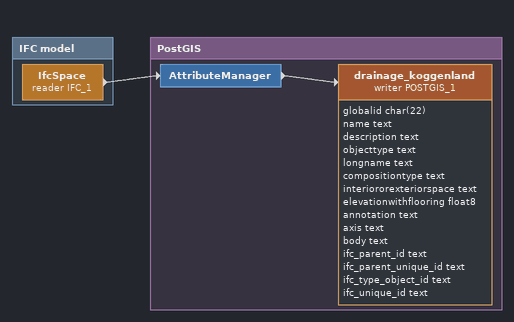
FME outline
Bookmark: IFC model
IfcSpace (reader IFC_1)
    -> AttributeManager

Bookmark: PostGIS
AttributeManager
    -> drainage_koggenland (writer POSTGIS_1)
drainage_koggenland (writer POSTGIS_1)
    attributes: globalid char(22), name text, description text, objecttype text, longname text, compositiontype text, interiororexteriorspace text, elevationwithflooring float8, annotation text, axis text, body text, ifc_parent_id text, ifc_parent_unique_id text, ifc_type_object_id text, ifc_unique_id text
